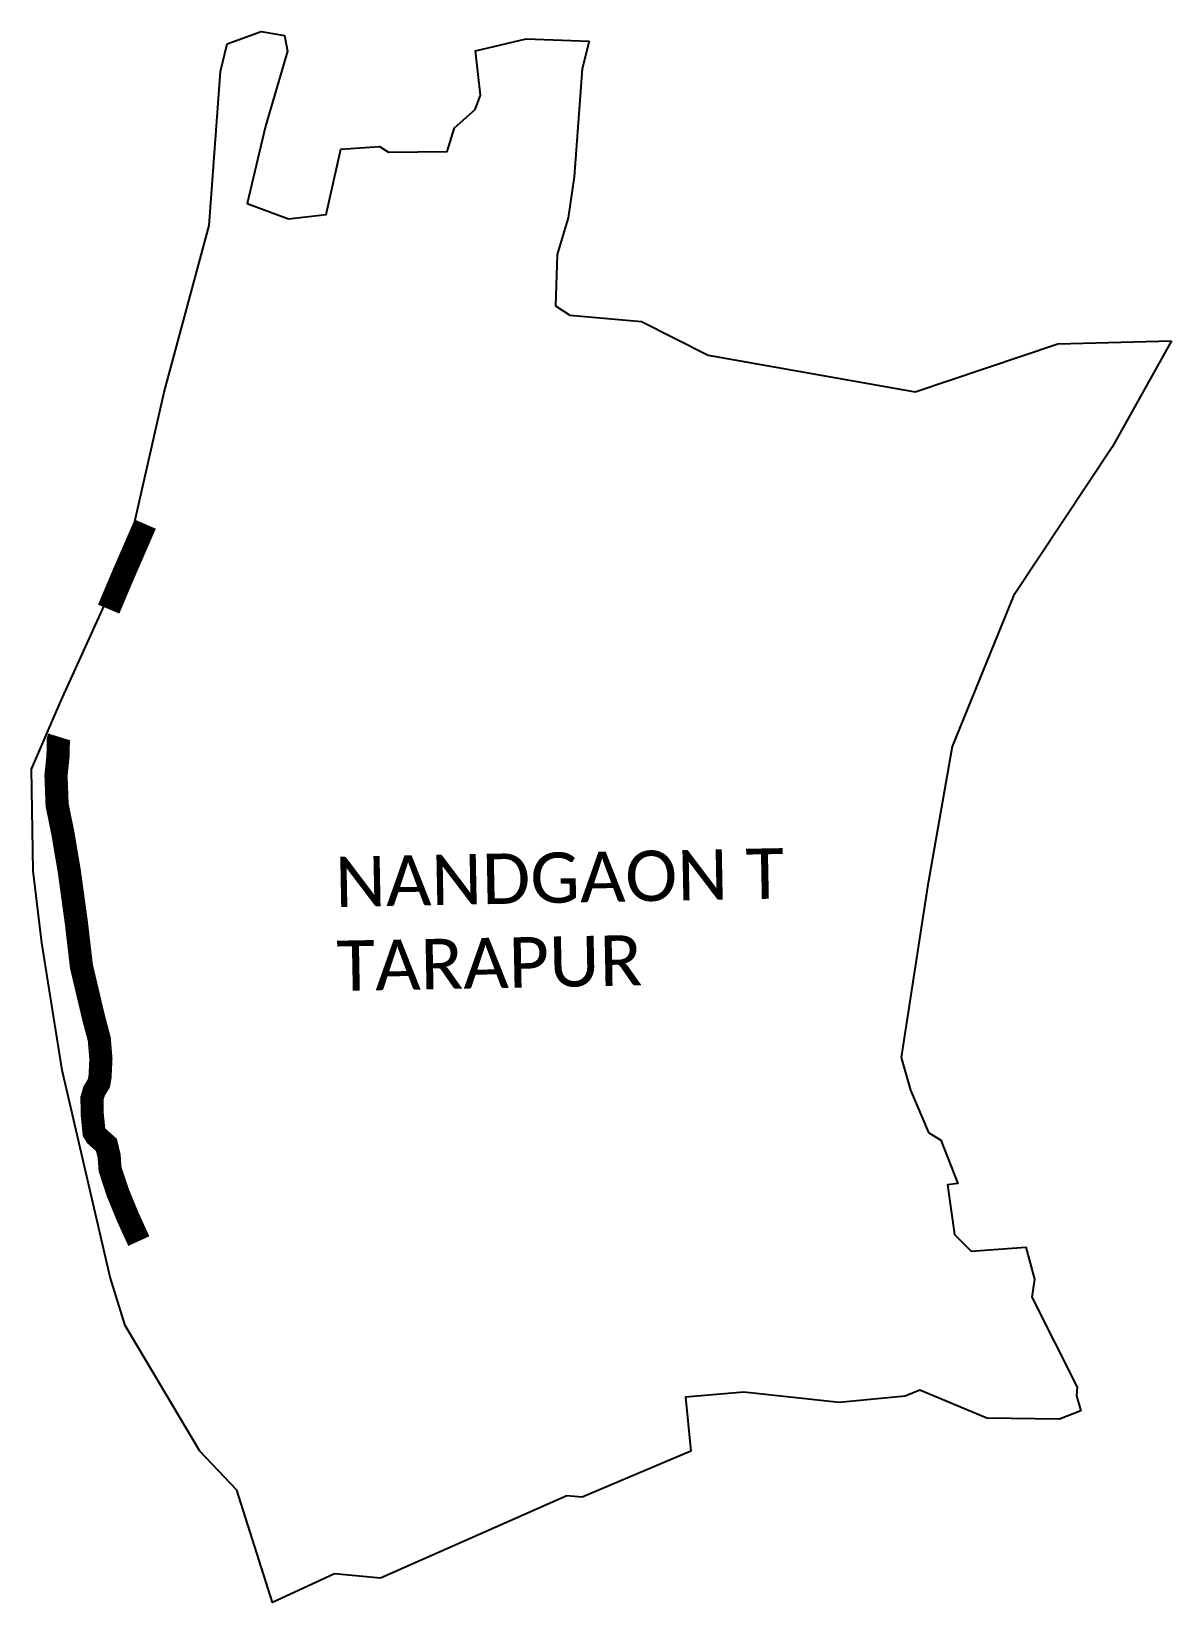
# Model space of a CAD drawing. Header units: feet. Extents: x 257393 to 259853, y 2184704 to 2188094.
import ezdxf

# ---------------------------------------------------------------- set-up
doc = ezdxf.new("R2010")
doc.units = ezdxf.units.FT
doc.header["$MEASUREMENT"] = 0
for name, color, linetype in [('ARTIFICIALLY PROTECTED', 1, 'Continuous'), ('village', 3, 'Continuous'), ('VILLAGE NAME', 250, 'Continuous')]:
    doc.layers.add(name, color=color, linetype=linetype)
doc.styles.get("Standard").update_dxf_attribs({"font": 'arial.ttf'})

msp = doc.modelspace()

# ---------------------------------------------------------------- linework, layer by layer
at = {"color": 3}
msp.add_lwpolyline([(258460.7, 2188078.1), (258596.4, 2188073.6)], dxfattribs=at)
at = {"layer": 'ARTIFICIALLY PROTECTED', "const_width": 50, "flags": 128}
for points in [[(257638.9, 2187031.4), (257588.6, 2186915.7), (257560.1, 2186848)], [(257453.3, 2186572.2), (257451.5, 2186566.4), (257450.7, 2186530.1), (257446.4, 2186489.5), (257448.8, 2186425.3), (257461.2, 2186364.5), (257475, 2186282.8), (257490.5, 2186169.9), (257501.2, 2186077.5), (257527.5, 2185966.3), (257539.8, 2185920), (257543.3, 2185877.5), (257541.4, 2185839.1), (257539.1, 2185825.4), (257532.8, 2185814.9), (257528.7, 2185808.1), (257524.1, 2185792.6), (257524.5, 2185758), (257528.4, 2185719.2), (257533.3, 2185711.4), (257555.3, 2185691.7), (257561, 2185667.8), (257563.1, 2185639.4), (257579.9, 2185588.4), (257601.3, 2185536.4), (257625.1, 2185484.3)]]:
    msp.add_lwpolyline(points, dxfattribs=at)
at = {"layer": 'village', "color": 3}
for points in [[(259853.3, 2187426.6, 0), (259725.4, 2187197.7, 0), (259512.5, 2186876.7, 0), (259380.1, 2186551.5, 0), (259326.5, 2186248.6, 0), (259269.6, 2185880.8, 0), (259289.7, 2185809.9, 0), (259329.1, 2185719, 0), (259355.5, 2185702.3, 0), (259392.4, 2185608.8, 0), (259369.6, 2185605.6, 0), (259384.6, 2185498.5, 0), (259421.2, 2185462.6, 0), (259538.8, 2185471.5, 0), (259557.7, 2185402.2, 0), (259552.1, 2185363.5, 0), (259649.6, 2185169, 0), (259648.2, 2185150.5, 0), (259657.8, 2185117.9, 0), (259611.7, 2185100, 0), (259454.5, 2185102.2, 0), (259310.3, 2185162.6, 0), (259278.3, 2185149.5, 0), (259136.2, 2185136, 0), (258930.7, 2185158.2, 0), (258804.5, 2185147.6, 0), (258815.9, 2185031.3, 0), (258581.3, 2184932.1, 0), (258548.5, 2184934.7, 0), (258146.5, 2184756.8, 0), (258047.4, 2184766.4, 0), (257913.6, 2184704.4, 0), (257836.8, 2184947.1, 0), (257756.8, 2185031, 0), (257595.6, 2185302.2, 0), (257563.4, 2185406.7, 0), (257460, 2185853.1, 0), (257415.9, 2186128.2, 0), (257397.3, 2186283.4, 0), (257393.4, 2186502.5, 0), (257456.5, 2186649.6, 0), (257600.1, 2186964.7, 0), (257679.6, 2187315.9, 0), (257776.8, 2187675.7, 0), (257801.4, 2188007.9, 0), (257815.9, 2188067.9, 0), (257888.9, 2188094.4, 0), (257939.3, 2188085.3, 0), (257945.8, 2188051.7, 0), (257898.2, 2187890.3, 0), (257859.1, 2187722.8, 0), (257948.3, 2187690.3, 0), (258029.6, 2187699.5, 0), (258060.6, 2187840.2, 0), (258144.6, 2187846.2, 0), (258163.9, 2187834, 0), (258290.3, 2187835.1, 0), (258306.3, 2187886.1, 0), (258350.9, 2187926.2, 0), (258362.6, 2187957, 0), (258351.5, 2188052.8, 0), (258460.7, 2188078.1, 0)], [(258596.4, 2188073.6, 0), (258581.9, 2188013.8, 0), (258564.3, 2187781, 0), (258551.1, 2187692.1, 0), (258527.8, 2187613.4, 0), (258524.1, 2187502.2, 0), (258555.2, 2187481.9, 0), (258709.5, 2187468.5, 0), (258853.1, 2187395.8, 0), (259300, 2187317, 0), (259607.5, 2187420.5, 0), (259853.3, 2187426.6, 0)]]:
    msp.add_polyline3d(points, dxfattribs=at)

# ---------------------------------------------------------------- texts
at = {"layer": 'VILLAGE NAME', "insert": (258047.4, 2186313.7), "char_height": 108.748, "attachment_point": 1, "rotation": 1.1028}
msp.add_mtext_dynamic_manual_height_columns('{\\fCalibri|b0|i0|c0|p34;NANDGAON T TARAPUR}', width=1145.527, gutter_width=543.7, heights=[0], dxfattribs=at)

doc.saveas('drawing.dxf')
